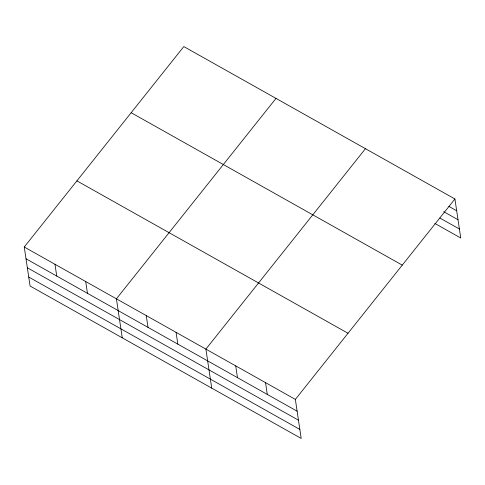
<?xml version="1.0" encoding="UTF-8"?>
<svg xmlns="http://www.w3.org/2000/svg" width="485" height="485" viewBox="0 0 485 485"><rect width="100%" height="100%" fill="white"/><g stroke="black" fill="none" stroke-linecap="round" stroke-linejoin="round"><path stroke-width="0.73" d="M454.918 198.983L295.359 399.41L301.191 438.428L30.082 286.017L24.25 247.004L183.809 46.572L454.918 198.983L460.75 237.996L434.821 223.421M275.989 98.394L116.424 298.821L122.256 337.839M365.454 148.689L205.895 349.115L211.721 388.133M448.898 206.392L456.682 210.763M443.763 211.733L458.022 219.754M439.956 218.074L459.404 229.011M131.156 112.714L402.265 265.125M76.903 180.863L348.012 333.268M24.25 247.004L295.359 399.41M26.008 258.784L297.117 411.189M27.354 267.768L298.463 420.18M28.736 277.032L299.845 429.437M265.537 382.647L267.296 394.426M235.716 365.884L237.474 377.663M176.073 332.352L177.831 344.132M146.252 315.589L148.01 327.369M85.7 281.549L87.464 293.328M54.975 264.276L56.739 276.056"/></g></svg>
